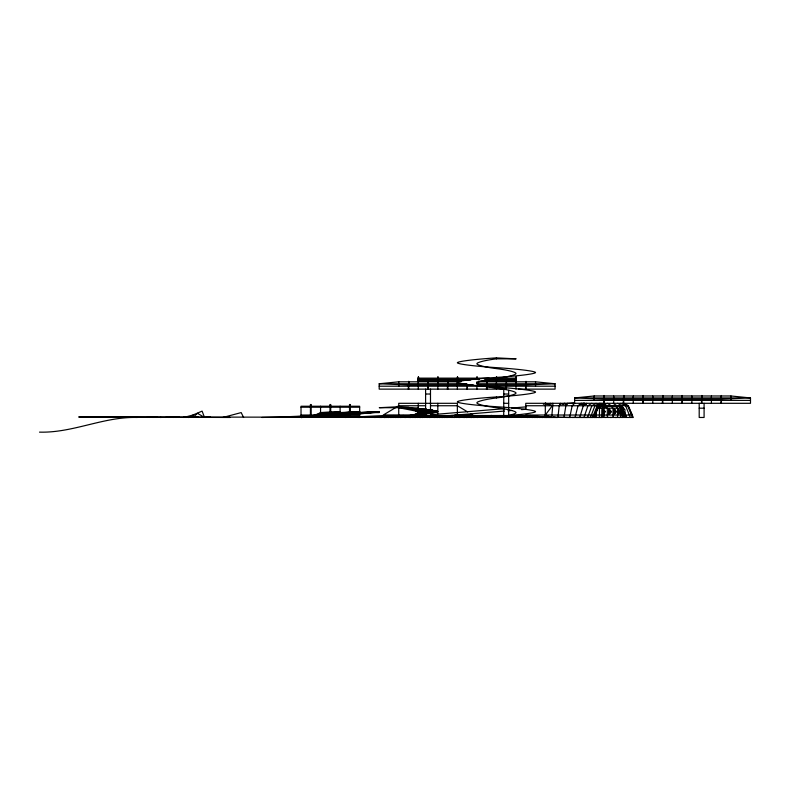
<?xml version="1.0" encoding="UTF-8"?>
<svg xmlns="http://www.w3.org/2000/svg" width="790" height="790" viewBox="0 0 790 790"><rect width="100%" height="100%" fill="white"/><g stroke="black" fill="none" stroke-linecap="round" stroke-linejoin="round"><path stroke-width="1.19" d="M410.938 417.476L409.724 417.476M430.481 417.476L429.266 417.476M537.97 417.476L536.756 417.476M137.292 416.982L137.272 417.476C103.846 416.468 72.917 433.118 39.5 432.13M412.163 417.476L413.387 417.229L410.138 416.824M431.705 417.476L432.93 417.229M539.185 417.476L540.419 417.476M391.396 417.476L390.181 417.476M261.934 417.476L301.02 416.498L306.135 417.13L330.358 414.947L320.592 415.925L334.901 414.138L340.105 412.587L340.085 411.61L320.562 412.587C308.939 418.927 294.226 417.16 281.477 416.982L335.671 414.582L301.02 417.476L301.02 406.238L310.431 406.238M359.598 412.587L359.647 411.61L340.105 412.587M543.352 404.282L545.307 403.305L552.319 405.744L545.307 415.026L551.677 417.476L552.961 403.305L550.768 404.006M169.109 417.476L169.613 416.982M207.582 416.982L208.234 416.982M557.947 417.476L559.211 405.744L560.475 403.305M563.991 417.476L565.867 405.744L567.743 403.305M569.718 417.476L572.167 405.744L574.616 403.305L574.616 397.933L594.159 395.978L603.688 395.978M575.031 417.476L578.013 405.744L580.996 403.305M152.687 416.982L153.161 417.476M587.592 417.476L591.838 405.744L596.075 403.305M590.426 417.476L594.949 405.744L599.472 403.305L601.259 404.282M592.47 417.476L597.201 405.744L601.931 403.305L603.807 404.282M594.159 417.476L599.047 405.744L603.935 403.305L605.881 404.282M188.04 416.982L188.958 416.982M428.002 413.2L432.614 413.16L415.718 414.138L426.403 414.049L408.558 415.925L432.614 413.16L437.818 411.61L436.505 410.899L418.275 412.587L415.718 414.138L408.558 415.925L398.733 417.476L396.778 416.695M178.273 416.982L179.241 416.982M604.301 405.744L601.931 408.193L601.931 417.476M603.412 413.298L605.061 411.62L603.412 409.941M603.155 413.851L605.347 411.62L603.155 409.388M160.281 417.476L161.15 417.476M184.347 416.982L183.863 417.476L184.435 416.982M606.374 405.744L602.464 409.654L602.464 417.476M147.453 416.982L147.345 417.476M165.969 417.476L166.493 416.982M188.129 417.476L188.652 417.476M202.961 417.476L203.494 416.982M225.12 417.476L225.654 416.982M396.037 415.915L393.845 415.52L391.662 417.476L389.134 415.52L384.078 417.476L384.078 415.52L530.643 415.52L530.643 417.476M150.169 417.476L150.732 416.982M170.492 417.476L171.055 416.982M171.766 416.982L170.67 416.982M191.516 417.476L192.079 416.982M173.336 416.982L172.181 416.982M173.77 417.476L174.363 416.982M193.984 417.476L194.577 416.982M185.611 417.476L186.203 416.982M206.862 417.476L207.454 416.982M227.076 417.476L227.668 416.982M153.971 417.476L154.573 416.982M173.672 417.476L174.284 416.982M175.765 417.476L176.377 416.982M195.476 417.476L196.088 416.982M154.455 417.476L155.067 416.982M173.998 417.476L174.61 416.982M177.049 416.982L175.824 416.982M186.213 417.476L186.815 416.982M195.979 417.476L196.592 416.982M205.756 417.476L206.358 416.982M208.195 417.476L208.807 416.982M227.737 417.476L228.35 416.982M438.035 417.476L440.583 415.52L442.499 417.476M460.126 417.476L462.683 415.52L465.231 417.476M586.763 403.305L583.296 405.744L579.801 417.229M591.819 403.305L587.928 405.744L584.057 417.229M340.105 411.61L334.901 413.16L318.153 415.194M579.623 404.282L581.43 403.305L583.227 404.282M582.25 404.282L584.077 403.305L585.992 404.282M411.867 416.498L410 417.476L407.867 416.824M581.183 404.282L583.079 403.305M327.988 413.229L319.93 413.308L338.791 412.331L320.562 412.587L379.19 412.587L379.19 411.61L363.054 413.604L301.02 417.476L314.697 415.471M582.131 404.282L584.077 403.305M603.432 403.305L598.573 405.744L593.725 417.476L598.573 405.744L603.935 403.305M562.895 404.282L564.85 403.305L566.795 404.282M582.437 404.282L584.393 403.305L586.338 404.282M548.369 404.282L550.403 403.305M408.677 417.476L413.733 415.52M443.052 417.476L445.076 416.695M467.65 417.476L472.706 415.52M306.135 417.13L308.683 416.152M192.928 415.026L202.092 411.126L204.531 417.476L197.51 413.318L192.928 417.476L192.928 415.026L183.764 417.476M548.556 404.036L545.307 403.305L545.307 417.476L547.391 416.774M545.307 417.476L547.5 416.863M222.849 417.476L241.177 412.587L243.616 417.476M447.891 417.476L451.1 416.636M474.909 417.476L482.394 415.52M395.069 416.379L384.078 417.476L393.845 415.52M413.387 417.476L423.163 415.52L425.425 415.955M449.224 416.824L452.473 417.476L455.731 416.824M460.076 415.955L462.249 415.52M481.791 417.476L491.558 415.52L493.73 415.955M398.733 406.722L408.865 407.443L403.828 408.42L418.305 408.272L408.558 409.25L426.403 409.171L415.718 411.037L398.733 407.699L379.269 407.699L398.782 406.732L398.733 407.699L408.865 407.443L436.505 410.899L417.643 411.876L415.718 411.037L432.614 410.059L417.643 411.876L418.275 412.587L436.505 412.331L417.643 413.308L425.701 413.229M456.729 417.476L461.488 416.695M466.248 415.915L476.696 415.955M488.171 417.476L500.06 415.52L502.44 415.915M395.879 416.251L384.078 417.476L397.893 415.52L400.254 416.004M417.436 417.476L423.193 416.656M427.805 416.004L433.483 415.915M460.57 417.476L466.327 416.656M493.928 417.476L507.753 415.52L510.054 415.846M314.558 415.698L306.115 416.755L311.151 415.777L301.02 416.498L356.31 414.059L330.358 415.925L340.125 414.947L359.647 415.026M318.182 415.254L320.592 414.947L318.232 415.155M463.937 417.476L469.902 416.725M475.866 415.975L481.772 415.915M498.984 417.476L514.497 415.52L518.072 415.975M384.078 417.476L394.961 416.221M397.38 415.935L403.117 416.004M420.547 417.476L426.59 416.774M433.838 415.935L439.724 415.915M466.781 417.476L472.825 416.774M480.083 415.935L493.098 416.004M503.25 417.476L520.176 415.52L523.8 415.935M469.043 417.476L476.261 416.695M483.49 415.915L490.481 416.004M506.637 417.476L524.698 415.52L528.303 415.915M330.289 413.2L334.901 413.16L318.005 414.138L328.689 414.049L310.845 415.925L314.499 415.56M399.414 415.886L405.221 415.955M422.492 417.476L429.572 416.745M437.838 415.886L443.743 415.955L441.373 415.52M470.692 417.476L477.762 416.745M509.106 417.476L527.987 415.52L531.522 415.886M408.262 381.807L398.733 381.807L379.19 383.762L379.19 389.134L506.459 389.134M399.957 415.886L405.793 415.955M430.491 416.745L421.939 417.476M439.043 415.886L444.879 415.955M471.689 417.476L479.342 416.745M487.43 415.886L491.558 415.52M510.607 417.476L530.643 415.52M342.495 415.026L359.154 412.923L378.529 411.955L359.647 412.587L359.154 412.923L376.534 412.331L347.551 414.582L356.31 414.059M340.125 414.947L308.683 417.13L311.23 416.152L301.02 417.476L320.562 416.982M406.1 416.765L397.508 417.476L398.733 417.229M415.925 415.955L425.751 415.145M430.659 414.74L504.326 408.667M511.693 408.055L526.426 406.84M559.577 404.105L574.31 402.89M427.015 417.476L435.606 416.765M445.432 415.945L504.356 411.057M508.039 410.76L511.723 410.454M521.538 409.635L526.446 409.23M314.904 415.026L328.689 414.049M412.617 410.148L426.403 409.171M412.617 415.026L426.403 414.049M379.19 411.61L359.647 412.587L379.19 412.103M418.275 412.587L437.818 411.61M344.993 417.476L384.078 415.52L387.9 417.476M364.536 417.476L403.621 415.52L406.001 416.004M379.19 417.476L418.305 414.947L398.733 417.476L398.733 403.305L457.361 403.305L457.361 417.476M476.903 417.476L496.446 416.498A39.233 2.439 -3.6 0 0 535.531 411.61A39.233 2.449 3.6 0 0 496.446 406.722A39.233 2.439 3.6 0 1 457.361 401.843A39.233 2.449 -3.6 0 1 496.446 396.955A39.233 2.439 -3.6 0 0 535.531 392.067A39.233 2.449 3.6 0 0 496.446 387.179A39.233 2.439 3.6 0 1 457.361 382.301A39.233 2.449 -3.6 0 1 496.446 377.413A39.233 2.439 -3.6 0 0 535.531 372.525A39.233 2.449 3.6 0 0 496.446 367.636A39.233 2.439 3.6 0 1 457.361 362.758A39.233 2.449 -3.6 0 1 496.446 357.87L496.446 358.848A19.849 2.439 -7.1 0 0 476.903 363.736A19.849 2.439 7.1 0 0 496.446 368.614A19.849 2.439 7.1 0 1 515.989 373.502A19.849 2.439 -7.1 0 1 496.446 378.39A19.849 2.439 -7.1 0 0 476.903 383.278A19.849 2.439 7.1 0 0 496.446 388.157A19.849 2.439 7.1 0 1 515.989 393.045A19.849 2.439 -7.1 0 1 496.446 397.933A19.849 2.439 -7.1 0 0 476.903 402.821A19.849 2.439 7.1 0 0 496.446 407.699A19.849 2.439 7.1 0 1 515.989 412.587A19.849 2.439 -7.1 0 1 496.446 417.476L496.446 416.498M374.302 417.476L432.93 415.52L432.93 417.476M603.432 415.026L525.765 415.026L525.765 417.476M418.029 378.143L489.059 378.143M493.819 378.143L516.235 378.143M418.029 379.368L479.53 379.368M487.865 379.368L516.235 379.368M418.029 379.98L470.702 379.98M484.29 379.98L516.235 379.98M418.029 381.195L461.182 381.195M478.335 381.195L516.235 381.195M408.746 381.807L427.805 381.807M428.289 381.807L447.347 381.807M447.831 381.807L461.084 381.807M478.098 381.807L486.433 381.807M486.916 381.807L505.975 381.807M506.459 381.807L525.518 381.807M526.002 381.807L535.531 381.807L555.074 383.762L555.074 389.134L518.368 389.134M408.262 383.762L379.19 383.762L408.262 384.987M408.746 383.762L427.805 383.762M428.289 383.762L447.347 383.762M447.831 383.762L466.89 383.762M486.433 383.762L476.903 383.762L476.903 381.807M486.916 383.762L505.975 383.762M506.459 383.762L525.518 383.762M526.002 383.762L555.074 383.762L526.002 384.987M408.746 384.987L427.805 384.987M428.289 384.987L447.347 384.987M447.831 384.987L466.89 384.987M467.374 384.987L473.329 384.987M478.098 384.987L486.433 384.987M486.916 384.987L505.975 384.987M506.459 384.987L525.518 384.987M379.19 386.201L408.262 386.201M408.746 386.201L427.805 386.201M428.289 386.201L447.347 386.201M447.831 386.201L466.89 386.201M467.374 386.201L486.433 386.201M486.916 386.201L505.975 386.201M506.459 386.201L525.518 386.201M526.002 386.201L555.074 386.201M425.603 394.022L430.491 394.022M503.773 394.022L508.661 394.022M604.172 395.978L623.231 395.978M623.715 395.978L642.774 395.978M643.258 395.978L662.316 395.978M662.8 395.978L681.859 395.978M682.343 395.978L701.402 395.978M701.885 395.978L720.944 395.978M721.428 395.978L730.957 395.978L750.5 397.933L750.5 403.305L525.765 403.305L525.765 409.23M603.688 397.933L574.616 397.933L603.688 399.157M604.172 397.933L623.231 397.933M623.715 397.933L642.774 397.933M643.258 397.933L662.316 397.933M662.8 397.933L681.859 397.933M682.343 397.933L701.402 397.933M701.885 397.933L720.944 397.933M721.428 397.933L750.5 397.933L721.428 399.157M604.172 399.157L623.231 399.157M623.715 399.157L642.774 399.157M643.258 399.157L662.316 399.157M662.8 399.157L681.859 399.157M682.343 399.157L701.402 399.157M701.885 399.157L720.944 399.157M574.616 400.372L603.688 400.372M604.172 400.372L623.231 400.372M623.715 400.372L642.774 400.372M643.258 400.372L662.316 400.372M662.8 400.372L681.859 400.372M682.343 400.372L701.402 400.372M701.885 400.372L720.944 400.372M721.428 400.372L750.5 400.372M503.773 403.305L508.661 403.305M310.431 405.26L311.161 405.26M329.973 405.26L330.704 405.26M349.516 405.26L350.247 405.26M425.603 405.744L398.733 405.744L383.259 415.026L425.603 415.026M430.491 405.744L457.361 405.744L467.68 411.936M525.765 405.744L628.356 405.744L633.244 417.476L78.724 416.982L230.176 417.476M597.852 405.991L617.365 405.991L613.04 403.305M311.161 406.238L329.973 406.238M330.704 406.238L349.516 406.238M350.247 406.238L359.647 406.238L359.647 417.476L340.105 416.982M597.931 406.09L617.267 405.991M301.02 407.215L359.647 407.215M597.21 408.193L623.478 408.193L623.478 417.476M699.199 408.193L704.087 408.193M301.02 415.026L336.579 415.026M430.491 415.026L435.379 415.026M454.922 415.026L472.835 415.026L470.771 413.792M602.464 415.026L624.939 415.026M625.67 415.026L632.227 415.026L632.553 417.476L627.704 405.744L623.478 403.305L628.356 405.744M301.02 416.251L309.255 416.251M315.862 416.251L359.647 416.251M301.02 416.982L359.647 416.982M384.078 417.229L382.854 417.476M403.621 417.229L402.396 417.476M418.275 417.229L417.051 417.476M425.603 417.229L424.388 417.476M452.473 417.229L451.258 417.476M457.361 417.229L456.136 417.476M530.643 417.229L529.428 417.476M558.105 417.229L567.743 417.476M602.464 417.229L605.634 417.476M607.322 417.229L608.744 417.476M613 417.229L614.136 417.476M617.523 417.229L618.343 417.476M620.812 417.229L621.305 417.476M623.478 417.229L624.939 417.229M529.981 415.52L550.186 417.476M533.882 416.132L546.858 417.476M534.326 416.557L542.75 417.476M531.058 416.774L537.101 417.476M524.037 416.725L530.001 417.476M491.064 415.52L495.221 416.004M499.537 416.656L506.222 417.476M497.819 416.656L503.724 417.476L503.773 389.134M515.811 416.656L521.568 417.476M494.994 416.656L500.643 417.476M491.785 416.765L496.397 417.476M507.2 416.695L511.96 417.476M486.423 416.695L491.074 417.476M444.247 416.695L450.033 417.476M437.927 416.695L442.38 417.476L440.415 416.695M400.421 416.695L404.806 417.476L402.505 416.824M448.493 416.824L452.058 417.476L448.552 416.745M481.298 416.824L484.754 417.476M429.957 416.824L433.364 417.476L431.261 415.52M409.743 416.824L413.14 417.476L409.566 416.745M498.075 416.824L501.334 417.476M447.268 416.745L450.813 417.476M402.949 415.52L405.31 416.004M408.855 416.745L412.39 417.476M403.799 416.745L408.509 417.476M442.706 415.52L445.047 416.004M553.346 416.745L556.792 417.476M474.197 416.745L477.545 417.476M419.095 416.745L422.314 417.476M437.472 415.52L439.586 416.004M442.756 416.745L445.935 417.476M406.287 416.745L409.467 417.476L407.294 416.824M407.64 416.636L411.156 417.476M398.466 416.636L401.922 417.476M486.66 416.636L489.869 417.476M445.59 416.636L448.76 417.476M466.436 416.636L469.576 417.229L468.351 417.476M435.863 416.824L438.164 417.476M405.221 416.824L407.334 417.476M458.733 416.695L462.249 417.476M475.748 416.695L477.762 417.476M545.307 403.305L547.411 404.125M426.096 416.695L428.052 417.229L426.827 417.476M605.575 404.282L603.412 403.305L605.347 404.282M622.846 403.305L627.704 405.744L632.227 415.026M564.1 403.305L566.005 404.282M620.851 403.305L625.581 405.744L630.311 417.476M583.06 403.305L584.946 404.282M448.108 415.52L451.9 417.476M617.563 403.305L622.086 405.744L623.28 408.845M607.352 403.305L611.233 405.744M600.607 403.305L604.074 405.744M623.478 408.193L620.377 405.744L622.806 408.193L622.806 417.476M210.031 416.982L210.634 417.476M197.816 416.982L198.418 417.476M156.282 416.982L156.894 417.476L156.588 416.982M197.303 416.982L197.905 417.476M177.592 416.982L178.194 417.476M155.788 416.982L156.39 417.476M228.853 416.982L229.456 417.476M208.649 416.982L209.241 417.476M187.388 416.982L187.99 417.476M195.752 416.982L196.345 417.476M174.511 416.982L175.103 417.476M154.307 416.982L154.899 417.476M193.214 416.982L193.777 417.476M172.901 416.982L173.464 417.476M151.868 416.982L152.431 417.476M226.72 416.982L227.253 417.476M204.561 416.982L205.094 417.476M185.502 416.982L186.035 417.476M189.719 416.982L190.242 417.476M167.559 416.982L168.082 417.476M148.51 416.982L149.043 417.476M621.029 405.744L624.939 409.654L624.939 417.476M618.442 405.744L620.812 408.193L620.812 417.476M615.262 405.744L617.523 408.193L617.523 417.476M610.877 405.744L613 408.193L613 417.476M605.377 405.744L607.322 408.193L607.322 417.476M624.475 411.936L626.608 417.476M464.698 417.476L463.473 417.476M443.941 417.476L445.155 417.476M730.957 395.978L730.957 400.372M721.428 403.305L721.428 395.484L720.944 403.305M711.415 395.978L711.415 403.305M704.087 403.305L704.087 417.476L699.199 417.476L699.199 403.305M701.885 403.305L701.885 395.484L701.402 403.305M691.872 395.978L691.872 403.305M682.343 403.305L682.343 395.484L681.859 403.305M672.33 395.978L672.33 403.305M662.8 403.305L662.8 395.484L662.316 403.305M652.787 395.978L652.787 403.305M643.258 403.305L643.258 395.484L642.774 403.305M633.244 395.978L633.244 403.305M623.715 403.305L623.715 395.484L623.231 403.305M622.303 417.476L621.809 417.476M619.992 417.476L619.163 417.476M616.388 417.476L615.262 417.476M613.702 395.978L613.702 403.305M611.579 417.476L610.157 417.476M604.172 403.305L604.172 395.484L603.688 403.305M603.807 417.476L603.935 408.193L605.861 405.744L603.432 408.193L603.432 417.476M602.266 417.476L597.773 417.476M601.713 406.09L599.472 408.193L599.472 417.476M596.924 417.476L593.942 417.476M596.075 410.474L596.075 417.476M594.159 395.978L594.159 400.372M592.885 417.476L590.762 417.476M590.555 417.476L589.291 417.476M588.639 417.476L576.048 417.476M575.466 417.476L571.98 417.476M571.18 417.476L568.03 417.476M557.839 417.476L543.836 417.476M542.858 417.476L541.644 417.476M535.531 381.807L535.531 386.201M535.531 417.476L534.307 417.476M533.092 417.476L531.868 417.476M528.204 417.476L526.979 417.476M526.002 389.134L526.002 381.323L525.518 389.134M516.235 381.807L516.235 376.919L515.742 381.807M515.989 376.919L515.989 389.134M508.661 390.359L508.661 417.476M506.459 388.157L506.459 381.323L505.975 388.157M496.693 381.807L496.693 376.919L496.199 381.807M496.446 376.919L496.446 389.134M496.446 396.955L496.446 397.933M486.916 389.134L486.916 381.323L486.433 389.134M477.15 379.368L477.15 376.919L476.656 379.368M476.903 376.919L476.903 379.368M476.903 384.987L476.903 389.134M474.464 417.476L473.24 417.476M472.015 417.476L470.8 417.476M467.374 389.134L467.374 384.779L466.89 389.134M467.137 417.476L465.912 417.476M459.81 417.476L458.585 417.476M457.608 381.807L457.608 376.919L457.114 381.807M457.361 376.919L457.361 389.134M454.922 417.476L453.697 417.476M452.473 417.476L452.473 415.52L392.63 417.476M447.831 389.134L447.831 381.323L447.347 389.134M447.594 417.476L446.37 417.476M442.706 417.476L441.482 417.476M440.267 417.476L439.043 417.476M438.065 381.807L438.065 376.919L437.571 381.807M437.818 376.919L437.818 389.134M437.818 403.305L437.818 413.871M437.818 417.476L436.594 417.476M435.379 417.476L434.154 417.476M430.491 389.134L430.491 410.385M430.491 412.755L430.491 417.476M428.289 389.134L428.289 381.323L427.805 389.134M425.603 389.134L425.603 409.21M425.603 413.93L425.603 417.476M420.724 417.476L419.5 417.476M418.522 381.807L418.522 376.919L418.029 381.807M418.275 376.919L418.275 389.134M418.275 403.305L418.275 409.23M418.275 411.55L418.275 417.476M415.836 417.476L414.612 417.476M408.746 389.134L408.746 381.323L408.262 389.134M406.06 417.476L404.845 417.476M403.621 415.52L403.621 417.476M401.182 417.476L399.957 417.476M398.733 381.807L398.733 386.201M396.294 417.476L395.069 417.476M388.966 417.476L387.742 417.476M386.517 417.476L385.303 417.476M381.639 417.476L380.415 417.476M350.247 417.476L350.247 404.529L349.516 404.529L349.516 417.476M340.105 406.238L340.105 417.476M330.704 417.476L330.704 404.529L329.973 404.529L329.973 417.476M320.562 406.238L320.562 417.476M311.161 417.476L311.161 404.529L310.431 404.529L310.431 417.476M623.28 411.61L622.984 414.572L622.984 408.647L623.28 411.61M622.224 411.61L621.355 414.582L621.355 408.647L622.224 411.61M619.706 411.62L618.501 414.138L618.501 409.111L619.706 411.62M619.844 411.62L618.422 414.592L618.422 408.647L619.844 411.62M616.002 411.62L614.344 414.138L614.344 409.111L616.002 411.62M616.2 411.62L614.235 414.592L614.235 408.647L616.2 411.62M611.095 411.62L609.011 414.138L609.011 409.111L611.095 411.62M611.342 411.62L608.873 414.592L608.873 408.647L611.342 411.62M359.647 411.61L351.817 413.16L324.848 415.481L355.204 412.736L337.152 413.713L357.663 412.331L338.791 413.308L359.154 411.955L339.779 412.923L359.647 411.61M515.919 358.848L496.446 358.848L496.397 357.87L515.919 358.848M176.101 417.476L175.499 416.982L176.14 417.476"/></g></svg>
